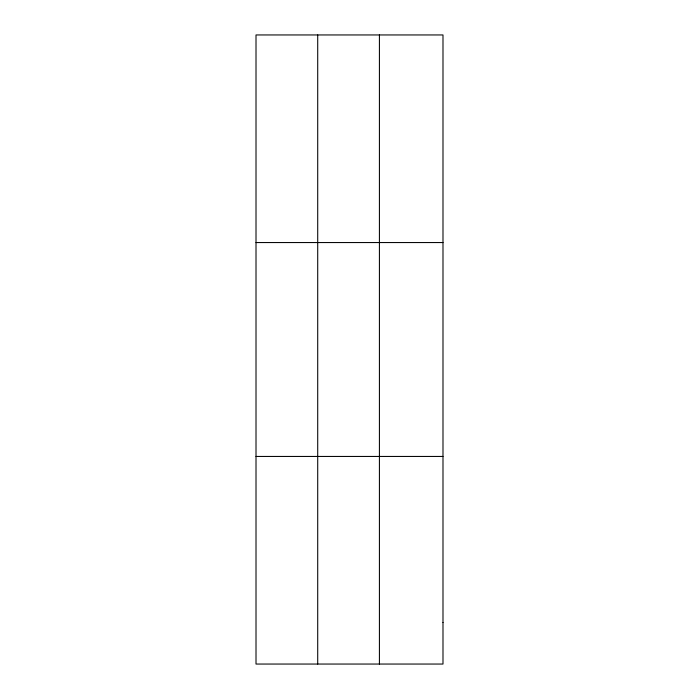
<?xml version="1.0" encoding="UTF-8"?>
<svg xmlns="http://www.w3.org/2000/svg" width="699" height="699" viewBox="0 0 699 699"><rect width="100%" height="100%" fill="white"/><g stroke="black" fill="none" stroke-linecap="round" stroke-linejoin="round"><path stroke-width="1.05" d="M317.713 664.05L317.713 34.95M379.417 664.05L379.417 34.95M256.009 242.553L442.991 242.553M256.009 456.447L442.991 456.447M442.991 622.529L442.991 664.05L256.009 664.05L256.009 34.95L442.991 34.95L442.991 622.529"/></g></svg>
